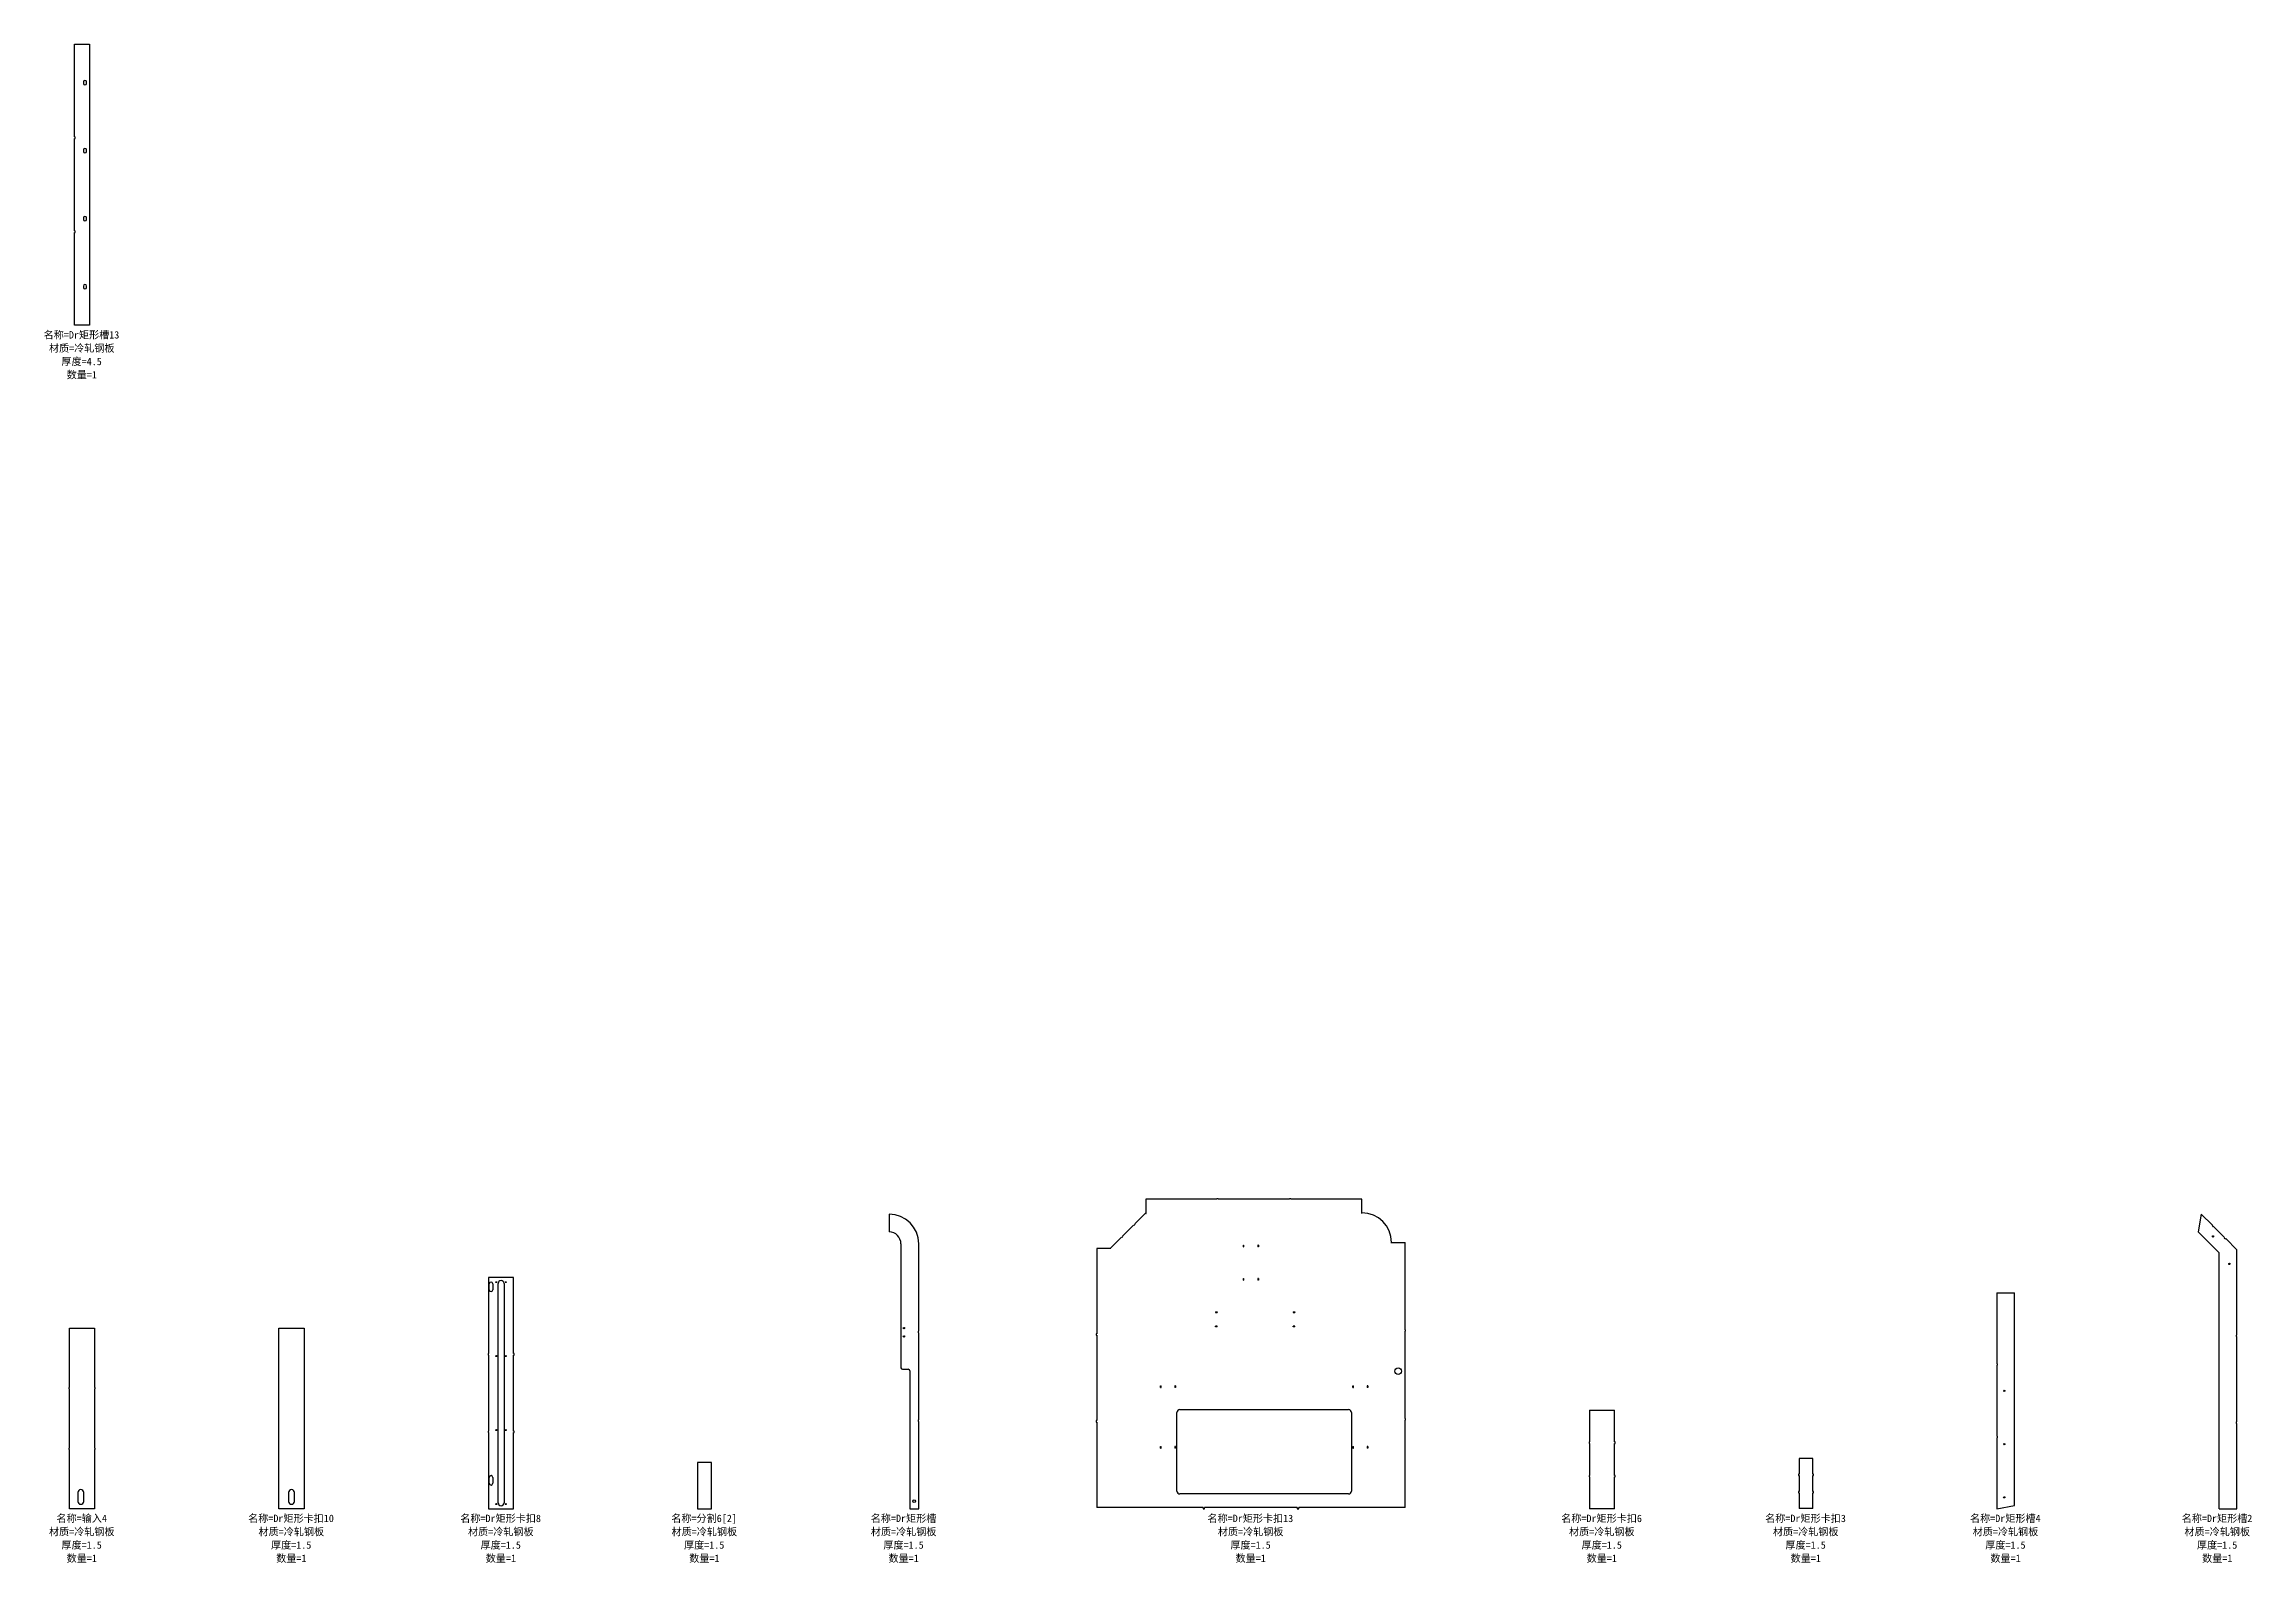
# Model space of a CAD drawing. Header units: millimetres. Extents: x -128 to 7332, y -4183 to 950.
import ezdxf

# ---------------------------------------------------------------- set-up
doc = ezdxf.new("R2010")
doc.units = ezdxf.units.MM
doc.layers.add('零件信息', color=131, linetype='Continuous')
doc.styles.add('SLDTEXTSTYLE1', font='', dxfattribs={"bigfont": 'bigfont'})
doc.styles.get('SLDTEXTSTYLE1').set_extended_font_data('宋体')

msp = doc.modelspace()

# ---------------------------------------------------------------- linework, layer by layer
at = {"color": 7, "linetype": 'Continuous', "lineweight": 25}
for p, q in [((-25, 636.9), (-25, 950)), ((-25, 950), (25, 950)), ((25, 950), (25, 0)), ((5, 822.5), (5, 817.5)), ((15, 817.5), (15, 822.5)), ((-25, 636.9), (-23.3, 636.9)), ((-25, 318.5), (-25, 631.5)), ((-25, 631.5), (-23.3, 631.5)), ((-23.3, 631.5), (-23.3, 636.9)), ((5, 592.5), (5, 587.5)), ((15, 587.5), (15, 592.5)), ((-25, 318.5), (-23.3, 318.5)), ((-25, 0), (-25, 313.1)), ((-25, 313.1), (-23.3, 313.1)), ((-23.3, 313.1), (-23.3, 318.5)), ((5, 362.5), (5, 357.5)), ((15, 357.5), (15, 362.5)), ((5, 132.5), (5, 127.5)), ((15, 127.5), (15, 132.5)), ((25, 0), (-25, 0)), ((3595.1, -2954), (3595.1, -3001.5)), ((3834.5, -2954), (3595.1, -2954)), ((3834.5, -2952.5), (3834.5, -2954)), ((3839.5, -2952.5), (3834.5, -2952.5)), ((3839.5, -2954), (3839.5, -2952.5)), ((4079.5, -2954), (3839.5, -2954)), ((4079.5, -2952.5), (4079.5, -2954)), ((4084.5, -2952.5), (4079.5, -2952.5)), ((4084.5, -2954), (4084.5, -2952.5)), ((4324.5, -2954), (4084.5, -2954)), ((4324.5, -3002), (4324.5, -2954)), ((2727, -3004.5), (2727, -3064.5)), ((3553.2, -3041.3), (3515.8, -3078.7)), ((3554.4, -3042.5), (3553.2, -3041.3)), ((3554.4, -3042.5), (3558.2, -3038.7)), ((3594.2, -3000.3), (3557, -3037.5)), ((3557, -3037.5), (3558.2, -3038.7)), ((3594.2, -3000.3), (3595, -3002.1)), ((3595, -3002.1), (3595.3, -3002)), ((3595.1, -3001.5), (3595.3, -3002)), ((4324.5, -3002), (4324.9, -3002)), ((4324.9, -3002), (4324.9, -3000)), ((7160.7, -3004.5), (7150, -3064.5)), ((7198.2, -3042), (7160.7, -3004.5)), ((7198.2, -3042), (7197, -3043.2)), ((7197, -3043.2), (7200.9, -3047)), ((7202.1, -3045.8), (7200.9, -3047)), ((7239.4, -3083.2), (7202.1, -3045.8)), ((2767, -3104.5), (2767, -3523.5)), ((2827, -3399.5), (2827, -3104.5)), ((3428.5, -3120.6), (3428.5, -3408.5)), ((3476, -3120.6), (3428.5, -3120.6)), ((3512, -3082.5), (3474.8, -3119.7)), ((3476.6, -3120.4), (3474.8, -3119.7)), ((3476, -3120.6), (3476.5, -3120.8)), ((3476.5, -3120.8), (3476.6, -3120.4)), ((3513.2, -3083.7), (3512, -3082.5)), ((3513.2, -3083.7), (3517, -3079.9)), ((3515.8, -3078.7), (3517, -3079.9)), ((3924.3, -3109.1), (3926.2, -3109.1)), ((3924.3, -3114.5), (3924.3, -3109.1)), ((3924.3, -3114.5), (3926.2, -3114.5)), ((3926.2, -3114.5), (3926.2, -3109.1)), ((3972.8, -3109.1), (3972.8, -3114.5)), ((3974.7, -3109.1), (3972.8, -3109.1)), ((3974.7, -3114.5), (3972.8, -3114.5)), ((3974.7, -3109.1), (3974.7, -3114.5)), ((4424.5, -3099.6), (4422.5, -3099.6)), ((4422.5, -3099.6), (4422.5, -3100)), ((4422.5, -3100), (4470.5, -3100)), ((4470.5, -3395.2), (4470.5, -3100)), ((7220.7, -3135.2), (7150, -3064.5)), ((7239.4, -3083.2), (7238.2, -3084.4)), ((7238.2, -3084.4), (7242, -3088.2)), ((7243.2, -3087), (7242, -3088.2)), ((7280.7, -3124.5), (7243.2, -3087)), ((7280.7, -3412.8), (7280.7, -3124.5)), ((7220.7, -4000), (7220.7, -3135.2)), ((1373.5, -3218.5), (1373.5, -3475.7)), ((1458.5, -3218.5), (1373.5, -3218.5)), ((1376, -3260), (1376, -3240)), ((1388, -3240), (1388, -3260)), ((1406, -3980), (1406, -3238.5)), ((1426, -3238.5), (1426, -3980)), ((1458.5, -3475.7), (1458.5, -3218.5)), ((3924.3, -3222), (3926.2, -3222)), ((3924.3, -3227.4), (3924.3, -3222)), ((3924.3, -3227.4), (3926.2, -3227.4)), ((3926.2, -3227.4), (3926.2, -3222)), ((3972.8, -3222), (3972.8, -3227.4)), ((3974.7, -3222), (3972.8, -3222)), ((3974.7, -3227.4), (3972.8, -3227.4)), ((3974.7, -3222), (3974.7, -3227.4)), ((6470, -3270), (6470, -3509.8)), ((6470, -3270), (6530, -3270)), ((6530, -3989.3), (6530, -3270)), ((3830, -3334.8), (3835.4, -3334.8)), ((3830, -3334.8), (3830, -3336.7)), ((3830, -3336.7), (3835.4, -3336.7)), ((3835.4, -3334.8), (3835.4, -3336.7)), ((4092.2, -3334.8), (4097.6, -3334.8)), ((4092.2, -3334.8), (4092.2, -3336.7)), ((4092.2, -3336.7), (4097.6, -3336.7)), ((4097.6, -3334.8), (4097.6, -3336.7)), ((-42.5, -3589.7), (-42.5, -3389.5)), ((-42.5, -3389.5), (42.5, -3389.5)), ((42.5, -3389.5), (42.5, -3589.7)), ((665.5, -3589.7), (665.5, -3389.5)), ((665.5, -3389.5), (750.5, -3389.5)), ((750.5, -3389.5), (750.5, -3589.7)), ((2827, -3399.5), (2825.3, -3399.5)), ((2825.3, -3399.5), (2825.3, -3404.9)), ((2827, -3404.9), (2825.3, -3404.9)), ((2827, -3699.6), (2827, -3404.9)), ((3427, -3408.5), (3427, -3413.5)), ((3428.5, -3408.5), (3427, -3408.5)), ((3427, -3413.5), (3428.5, -3413.5)), ((3428.5, -3413.5), (3428.5, -3702)), ((3835.4, -3383.3), (3830, -3383.3)), ((3830, -3385.2), (3830, -3383.3)), ((3835.4, -3385.2), (3830, -3385.2)), ((3835.4, -3385.2), (3835.4, -3383.3)), ((4097.6, -3383.3), (4092.2, -3383.3)), ((4092.2, -3385.2), (4092.2, -3383.3)), ((4097.6, -3385.2), (4092.2, -3385.2)), ((4097.6, -3385.2), (4097.6, -3383.3)), ((4472, -3395.2), (4470.5, -3395.2)), ((4470.5, -3400.2), (4472, -3400.2)), ((4470.5, -3695.3), (4470.5, -3400.2)), ((4472, -3400.2), (4472, -3395.2)), ((7280.7, -3412.8), (7279, -3412.8)), ((7279, -3412.8), (7279, -3418.2)), ((7280.7, -3418.2), (7279, -3418.2)), ((7280.7, -3706.3), (7280.7, -3418.2)), ((1372, -3475.7), (1372, -3480.7)), ((1373.5, -3475.7), (1372, -3475.7)), ((1372, -3480.7), (1373.5, -3480.7)), ((1373.5, -3480.7), (1373.5, -3737.8)), ((1460, -3475.7), (1458.5, -3475.7)), ((1458.5, -3480.7), (1460, -3480.7)), ((1458.5, -3737.8), (1458.5, -3480.7)), ((1460, -3480.7), (1460, -3475.7)), ((2772, -3528.5), (2792, -3528.5)), ((2797, -3533.5), (2797, -4000)), ((6470, -3509.8), (6471.7, -3509.8)), ((6470, -3515.2), (6470, -3754.8)), ((6471.7, -3515.2), (6470, -3515.2)), ((6471.7, -3515.2), (6471.7, -3509.8)), ((-44, -3589.7), (-44, -3594.7)), ((-42.5, -3589.7), (-44, -3589.7)), ((-44, -3594.7), (-42.5, -3594.7)), ((-42.5, -3794.8), (-42.5, -3594.7)), ((44, -3589.7), (42.5, -3589.7)), ((42.5, -3594.7), (44, -3594.7)), ((42.5, -3594.7), (42.5, -3794.8)), ((44, -3594.7), (44, -3589.7)), ((664, -3589.7), (664, -3594.7)), ((665.5, -3589.7), (664, -3589.7)), ((664, -3594.7), (665.5, -3594.7)), ((665.5, -3794.8), (665.5, -3594.7)), ((752, -3589.7), (750.5, -3589.7)), ((750.5, -3594.7), (752, -3594.7)), ((750.5, -3594.7), (750.5, -3794.8)), ((752, -3594.7), (752, -3589.7)), ((3644.3, -3585), (3646.2, -3585)), ((3644.3, -3590.4), (3644.3, -3585)), ((3644.3, -3590.4), (3646.2, -3590.4)), ((3646.2, -3590.4), (3646.2, -3585)), ((3694.7, -3585), (3692.8, -3585)), ((3692.8, -3585), (3692.8, -3590.4)), ((3694.7, -3590.4), (3692.8, -3590.4)), ((3694.7, -3585), (3694.7, -3590.4)), ((4294.3, -3585), (4296.2, -3585)), ((4294.3, -3590.4), (4294.3, -3585)), ((4294.3, -3590.4), (4296.2, -3590.4)), ((4296.2, -3590.4), (4296.2, -3585)), ((4344.7, -3585), (4342.8, -3585)), ((4342.8, -3585), (4342.8, -3590.4)), ((4344.7, -3590.4), (4342.8, -3590.4)), ((4344.7, -3585), (4344.7, -3590.4)), ((2827, -3699.6), (2825.3, -3699.6)), ((2825.3, -3699.6), (2825.3, -3705)), ((2827, -3705), (2825.3, -3705)), ((2827, -4000), (2827, -3705)), ((3427, -3702), (3427, -3707)), ((3428.5, -3702), (3427, -3702)), ((3427, -3707), (3428.5, -3707)), ((3428.5, -3707), (3428.5, -3995.5)), ((3699.5, -3940), (3699.5, -3675)), ((3709.5, -3665), (4279.5, -3665)), ((4289.5, -3675), (4289.5, -3940)), ((4472, -3695.3), (4470.5, -3695.3)), ((4470.5, -3700.3), (4472, -3700.3)), ((4470.5, -3995.5), (4470.5, -3700.3)), ((4472, -3700.3), (4472, -3695.3)), ((5093.5, -3666.5), (5093.5, -3774.3)), ((5093.5, -3666.5), (5178.5, -3666.5)), ((5178.5, -3774.3), (5178.5, -3666.5)), ((7280.7, -3706.3), (7279, -3706.3)), ((7279, -3706.3), (7279, -3711.7)), ((7280.7, -3711.7), (7279, -3711.7)), ((7280.7, -4000), (7280.7, -3711.7)), ((-44, -3794.8), (-44, -3799.8)), ((-42.5, -3794.8), (-44, -3794.8)), ((-44, -3799.8), (-42.5, -3799.8)), ((-42.5, -4000), (-42.5, -3799.8)), ((44, -3794.8), (42.5, -3794.8)), ((42.5, -3799.8), (44, -3799.8)), ((42.5, -3799.8), (42.5, -4000)), ((44, -3799.8), (44, -3794.8)), ((664, -3794.8), (664, -3799.8)), ((665.5, -3794.8), (664, -3794.8)), ((664, -3799.8), (665.5, -3799.8)), ((665.5, -4000), (665.5, -3799.8)), ((752, -3794.8), (750.5, -3794.8)), ((750.5, -3799.8), (752, -3799.8)), ((750.5, -3799.8), (750.5, -4000)), ((752, -3799.8), (752, -3794.8)), ((1372, -3737.8), (1372, -3742.8)), ((1373.5, -3737.8), (1372, -3737.8)), ((1372, -3742.8), (1373.5, -3742.8)), ((1373.5, -3742.8), (1373.5, -4000)), ((1460, -3737.8), (1458.5, -3737.8)), ((1458.5, -3742.8), (1460, -3742.8)), ((1458.5, -4000), (1458.5, -3742.8)), ((1460, -3742.8), (1460, -3737.8)), ((3644.3, -3790.1), (3646.2, -3790.1)), ((3644.3, -3795.5), (3644.3, -3790.1)), ((3644.3, -3795.5), (3646.2, -3795.5)), ((3646.2, -3795.5), (3646.2, -3790.1)), ((3694.7, -3790.1), (3692.8, -3790.1)), ((3692.8, -3790.1), (3692.8, -3795.5)), ((3694.7, -3795.5), (3692.8, -3795.5)), ((3694.7, -3790.1), (3694.7, -3795.5)), ((4294.3, -3790.1), (4296.2, -3790.1)), ((4294.3, -3795.5), (4294.3, -3790.1)), ((4294.3, -3795.5), (4296.2, -3795.5)), ((4296.2, -3795.5), (4296.2, -3790.1)), ((4344.7, -3790.1), (4342.8, -3790.1)), ((4342.8, -3790.1), (4342.8, -3795.5)), ((4344.7, -3795.5), (4342.8, -3795.5)), ((4344.7, -3790.1), (4344.7, -3795.5)), ((5092, -3774.3), (5092, -3779.3)), ((5093.5, -3774.3), (5092, -3774.3)), ((5092, -3779.3), (5093.5, -3779.3)), ((5093.5, -3779.3), (5093.5, -3887.2)), ((5180, -3774.3), (5178.5, -3774.3)), ((5178.5, -3779.3), (5180, -3779.3)), ((5178.5, -3887.2), (5178.5, -3779.3)), ((5180, -3779.3), (5180, -3774.3)), ((6470, -3754.8), (6471.7, -3754.8)), ((6470, -3760.2), (6470, -4000)), ((6471.7, -3760.2), (6470, -3760.2)), ((6471.7, -3760.2), (6471.7, -3754.8)), ((2080, -3844.1), (2080, -4000)), ((2127, -3844.1), (2080, -3844.1)), ((2127, -4000), (2127, -3844.1)), ((5801.5, -3829.9), (5801.5, -3883.1)), ((5848.5, -3829.9), (5801.5, -3829.9)), ((5848.5, -3883.1), (5848.5, -3829.9)), ((-14, -3945), (-14, -3975)), ((6, -3975), (6, -3945)), ((698, -3945), (698, -3975)), ((718, -3975), (718, -3945)), ((1376, -3914), (1376, -3894)), ((1388, -3894), (1388, -3914)), ((4279.5, -3950), (3709.5, -3950)), ((5092, -3887.2), (5092, -3892.2)), ((5093.5, -3887.2), (5092, -3887.2)), ((5092, -3892.2), (5093.5, -3892.2)), ((5093.5, -3892.2), (5093.5, -4000)), ((5180, -3887.2), (5178.5, -3887.2)), ((5178.5, -3892.2), (5180, -3892.2)), ((5178.5, -4000), (5178.5, -3892.2)), ((5180, -3892.2), (5180, -3887.2)), ((5800, -3883.1), (5800, -3888.1)), ((5801.5, -3883.1), (5800, -3883.1)), ((5800, -3888.1), (5801.5, -3888.1)), ((5800, -3941.3), (5800, -3946.3)), ((5801.5, -3941.3), (5800, -3941.3)), ((5800, -3946.3), (5801.5, -3946.3)), ((5801.5, -3888.1), (5801.5, -3941.3)), ((5801.5, -3946.3), (5801.5, -3999.6)), ((5850, -3883.1), (5848.5, -3883.1)), ((5848.5, -3888.1), (5850, -3888.1)), ((5848.5, -3941.3), (5848.5, -3888.1)), ((5850, -3941.3), (5848.5, -3941.3)), ((5848.5, -3946.3), (5850, -3946.3)), ((5848.5, -3999.6), (5848.5, -3946.3)), ((5850, -3888.1), (5850, -3883.1)), ((5850, -3946.3), (5850, -3941.3)), ((42.5, -4000), (-42.5, -4000)), ((750.5, -4000), (665.5, -4000)), ((1373.5, -4000), (1458.5, -4000)), ((2080, -4000), (2127, -4000)), ((2797, -4000), (2827, -4000)), ((3787.9, -3995.5), (3428.5, -3995.5)), ((3787.9, -3995.5), (3787.9, -4000)), ((3787.9, -4000), (3792.9, -4000)), ((4106.2, -3995.5), (3792.9, -3995.5)), ((3792.9, -4000), (3792.9, -3995.5)), ((4106.2, -3995.5), (4106.2, -4000)), ((4106.2, -4000), (4111.2, -4000)), ((4111.2, -4000), (4111.2, -3995.5)), ((4470.5, -3995.5), (4111.2, -3995.5)), ((5178.5, -4000), (5093.5, -4000)), ((5848.5, -3999.6), (5801.5, -3999.6)), ((6470, -4000), (6530, -3989.3)), ((7220.7, -4000), (7280.7, -4000))]:
    msp.add_line(p, q, dxfattribs=at)
for centre, radius in [((7200.4, -3079.5), 2.1), ((7255.7, -3172.5), 2.1), ((1400, -3234.2), 1.65), ((1432, -3234.2), 1.65), ((2777, -3389.5), 2.5), ((2777, -3417.5), 2.5), ((1400, -3484.2), 1.65), ((1432, -3484.2), 1.65), ((4447, -3535), 11), ((6495, -3601.5), 2.1), ((1400, -3734.2), 1.65), ((1432, -3734.2), 1.65), ((6495, -3781.5), 2.1), ((1400, -3984.2), 1.65), ((1432, -3984.2), 1.65), ((2812, -3974.5), 4.5), ((6495, -3961.5), 2.1)]:
    msp.add_circle(centre, radius, dxfattribs=at)
for centre, radius, start, end in [((10, 822.5), 5, 360, 180), ((10, 817.5), 5, 180, 0), ((10, 592.5), 5, 0, 180), ((10, 587.5), 5, 180, 0), ((10, 362.5), 5, 0, 180), ((10, 357.5), 5, 180, 0), ((10, 132.5), 5, 0, 180), ((10, 127.5), 5, 180, 0), ((2727, -3104.5), 100, 0, 90), ((4324.5, -3100), 100, 0.22918, 89.77082), ((2727, -3104.5), 40, 0, 90), ((1382, -3240), 6, 0, 180), ((1382, -3260), 6, 180, 0), ((1416, -3238.5), 10, 0, 180), ((2772, -3523.5), 5, 180, 270), ((2792, -3533.5), 5, 0, 90), ((3709.5, -3675), 10, 90, 180), ((4279.5, -3675), 10, 0, 90), ((-4, -3945), 10, 0, 180), ((708, -3945), 10, 0, 180), ((1382, -3894), 6, 0, 180), ((1382, -3914), 6, 180, 0), ((3709.5, -3940), 10, 180, 270), ((4279.5, -3940), 10, 270, 0), ((-4, -3975), 10, 180, 0), ((708, -3975), 10, 180, 0), ((1416, -3980), 10, 180, 0)]:
    msp.add_arc(centre, radius, start, end, dxfattribs=at)

# ---------------------------------------------------------------- texts
at = {"layer": '零件信息', "char_height": 25, "attachment_point": 2, "style": 'SLDTEXTSTYLE1'}
for s, insert in [('名称=Dr矩形槽13', (-1.7, -20)), ('材质=冷轧钢板', (-0.8, -65)), ('厚度=4.5', (-1.2, -110)), ('数量=1', (-0.7, -155)), ('名称=输入4', (-0.9, -4020)), ('名称=Dr矩形卡扣10', (706.2, -4020)), ('名称=Dr矩形卡扣8', (1414.5, -4020)), ('名称=分割6[2]', (2101.9, -4020)), ('名称=Dr矩形槽', (2775.8, -4020)), ('名称=Dr矩形卡扣13', (3947.7, -4020)), ('名称=Dr矩形卡扣6', (5134.5, -4020)), ('名称=Dr矩形卡扣3', (5823.5, -4020)), ('名称=Dr矩形槽4', (6498.6, -4020)), ('名称=Dr矩形槽2', (7213.9, -4020)), ('材质=冷轧钢板', (-0.8, -4065)), ('材质=冷轧钢板', (707.2, -4065)), ('材质=冷轧钢板', (1415.2, -4065)), ('材质=冷轧钢板', (2102.7, -4065)), ('材质=冷轧钢板', (2776.2, -4065)), ('材质=冷轧钢板', (3948.7, -4065)), ('材质=冷轧钢板', (5135.2, -4065)), ('材质=冷轧钢板', (5824.2, -4065)), ('材质=冷轧钢板', (6499.2, -4065)), ('材质=冷轧钢板', (7214.6, -4065)), ('厚度=1.5', (-1.2, -4110)), ('数量=1', (-0.7, -4155)), ('厚度=1.5', (706.8, -4110)), ('数量=1', (707.3, -4155)), ('厚度=1.5', (1414.8, -4110)), ('数量=1', (1415.3, -4155)), ('厚度=1.5', (2102.3, -4110)), ('数量=1', (2102.8, -4155)), ('厚度=1.5', (2775.9, -4110)), ('数量=1', (2776.3, -4155)), ('厚度=1.5', (3948.4, -4110)), ('数量=1', (3948.8, -4155)), ('厚度=1.5', (5134.9, -4110)), ('数量=1', (5135.3, -4155)), ('厚度=1.5', (5823.9, -4110)), ('数量=1', (5824.4, -4155)), ('厚度=1.5', (6498.9, -4110)), ('数量=1', (6499.4, -4155)), ('厚度=1.5', (7214.2, -4110)), ('数量=1', (7214.7, -4155))]:
    msp.add_mtext(s, dxfattribs=dict(at, insert=insert))

doc.saveas('drawing.dxf')
